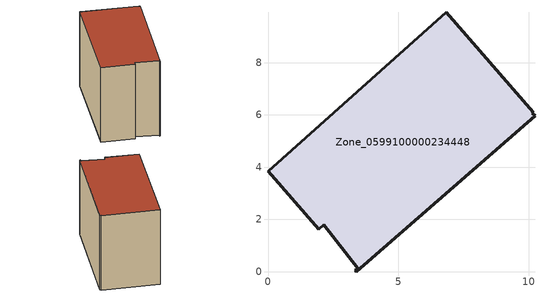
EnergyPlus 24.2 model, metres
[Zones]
Zone_0599100000234448
 floor ground (C_G): 3.43,0.12 2.14,1.79 1.95,1.62 0,3.83 6.83,9.93 10.17,6.11 10.13,6.07 10.23,5.97 3.38,0 3.34,0.04 z0
 wall outside (C_F): 10.17,6.11 6.83,9.93 0,3.83 1.95,1.62 2.14,1.79 3.43,0.12 3.34,0.04 3.38,0 10.23,5.97 10.13,6.07 10.17,6.11 z0:7.4
 roof outside (C_R): 2.14,1.79 3.43,0.12 3.34,0.04 3.38,0 10.23,5.97 10.13,6.07 10.17,6.11 6.83,9.93 0,3.83 1.95,1.62 z7.4
[BUILDING]
Pand.0599100000234448: North Axis=0; Terrain=City; Loads Convergence Tolerance Value=0.04; Temperature Convergence Tolerance Value=0.4; Solar Distribution=FullExterior; Maximum Number of Warmup Days=25; Minimum Number of Warmup Days=1
[Site:Location]
Rotterdam.The.Hague.AP_ZH_NLD Design_Conditions: Latitude=51.96; Longitude=4.45; Time Zone=1; Elevation=-4.5
[SITE:GROUNDTEMPERATURE:BUILDINGSURFACE]
18, 18, 18, 18, 18, 18, 18, 18, 18, 18, 18, 18
[MATERIAL] Thermal Absorptance=0.9; Solar Absorptance=0.7; Visible Absorptance=0.7
Name | Roughness | Thickness | Conductivity | Density | Specific Heat
G.TI.1946 | MediumSmooth | 0.15 | 1 | 540 | 1210
F.TI.1946 | Rough | 0.3 | 0.857143 | 1920 | 840
R.TI.1946 | MediumRough | 0.2 | 0.1 | 1500 | 1000
[CONSTRUCTION]
C_G: G.TI.1946
C_F: F.TI.1946
C_R: R.TI.1946
[ZONE]
Zone_0599100000234448: Type=1; Multiplier=1; Ceiling Height=Autocalculate; Volume=Autocalculate; Floor Area=autocalculate; Part of Total Floor Area=Yes
[ZONEINFILTRATION:DESIGNFLOWRATE]
Infil_Zone_0599100000234448: Zone or ZoneList or Space or SpaceList=Zone_0599100000234448; Schedule=AlwaysOn; Design Flow Rate Calculation Method=Flow/Area; Flow Rate per Floor Area=0.003; Constant Term Coefficient=1; Temperature Term Coefficient=0; Velocity Term Coefficient=0; Velocity Squared Term Coefficient=0
[HVACTEMPLATE:ZONE:IDEALLOADSAIRSYSTEM]
Zone_0599100000234448: Maximum Heating Supply Air Temperature=50; Minimum Cooling Supply Air Temperature=13; Maximum Heating Supply Air Humidity Ratio=0.0156; Minimum Cooling Supply Air Humidity Ratio=0.0077; Heating Limit=NoLimit; Cooling Limit=NoLimit; Dehumidification Control Type=ConstantSensibleHeatRatio; Cooling Sensible Heat Ratio=0.7; Dehumidification Setpoint=60; Humidification Control Type=None; Humidification Setpoint=30; Outdoor Air Method=None; Outdoor Air Flow Rate per Person=0.00944; Outdoor Air Flow Rate per Zone Floor Area=0; Outdoor Air Flow Rate per Zone=0; Demand Controlled Ventilation Type=None; Outdoor Air Economizer Type=NoEconomizer; Heat Recovery Type=None; Sensible Heat Recovery Effectiveness=0.7; Latent Heat Recovery Effectiveness=0.65
[ZONECONTROL:THERMOSTAT]
ThermostatControl_Zone_0599100000234448: Zone or ZoneList=Zone_0599100000234448; Control Type Schedule=DualSetpointControlType; Control 1=Thermostat_Zone_0599100000234448; Temperature Difference Between Cutout And Setpoint=0
[THERMOSTATSETPOINT:DUALSETPOINT]
Thermostat_Zone_0599100000234448: Heating Setpoint Temperature Schedule=HeatingSetpoint_Zone_0599100000234448; Cooling Setpoint Temperature Schedule=CoolingSetpoint_Zone_0599100000234448
[SCHEDULE:COMPACT]
HeatingSetpoint_Zone_0599100000234448: Through: 12/31, For: AllDays, Until: 24:00, 21
CoolingSetpoint_Zone_0599100000234448: Through: 12/31, For: AllDays, Until: 24:00, 24
DualSetpointControlType: Through: 12/31, For: AllDays, Until: 24:00, 4
AlwaysOn: Through: 12/31, For: AllDays, Until: 24:00, 1
